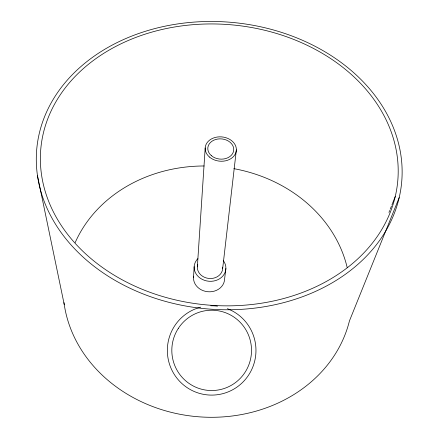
<?xml version="1.0" encoding="UTF-8"?>
<svg xmlns="http://www.w3.org/2000/svg" width="439" height="439" viewBox="0 0 439 439"><rect width="100%" height="100%" fill="white"/><g stroke="black" fill="none" stroke-linecap="round" stroke-linejoin="round"><path stroke-width="0.66" d="M193.528 277.333L194.164 266.643M197.358 266.83L205.189 147.959M222.694 268.3L236.363 149.869M225.882 268.487L224.587 279.133A15.557 13.422 5.2 0 1 207.746 291.726A15.557 13.422 5.2 0 1 193.654 276.169M388.949 212.416L389.706 210.511M390.205 209.238L391.467 206.061M391.967 204.788L395.243 196.529A179.2 140.595 5.2 0 0 159.373 30.121A179.2 140.595 5.2 0 0 103.236 268.037A179.2 140.595 5.2 0 0 395.243 196.529M399.194 197.605A183.211 143.783 5.2 0 1 100.921 271.351A183.211 143.783 5.2 0 1 157.53 27.898A183.211 143.783 5.2 0 1 399.194 197.605L349.439 320.925A144.963 125.746 5.2 0 1 200.864 416.951A144.963 125.746 5.2 0 1 63.973 302.625M37.496 175.792L64.264 304.661M227.364 308.677A44.663 44.312 89.9 0 1 246.054 378.599A44.663 44.312 89.9 0 1 174.321 374.494A44.663 44.312 89.9 0 1 200.738 307.152M210.791 305.785A44.663 44.312 89.9 0 1 217.53 306.17M75.19 242.558A142.252 123.227 5.2 0 1 204.146 165.98M233.877 168.664A142.252 123.227 5.2 0 1 347.183 267.532M222.666 267.164A12.693 10.865 5.2 0 1 208.854 278.452A12.693 10.865 5.2 0 1 197.759 264.591M223.303 260.574A15.886 13.598 5.2 0 1 219.939 278.567A15.886 13.598 5.2 0 1 198.642 276.921A15.886 13.598 5.2 0 1 197.907 258.615M178.3 328.432A40.158 39.845 89.9 0 0 209.502 390.48A40.158 39.845 89.9 0 0 247.212 332.23A40.158 39.845 89.9 0 0 178.3 328.432M209.491 157.058A15.617 12.177 5.2 0 0 235.738 152.997A15.617 12.177 5.2 0 0 217.085 137.056A15.617 12.177 5.2 0 0 209.491 157.058M211.373 155.664A13 10.13 5.2 0 0 233.224 152.311A13 10.13 5.2 0 0 217.728 139.031A13 10.13 5.2 0 0 211.373 155.664"/></g></svg>
